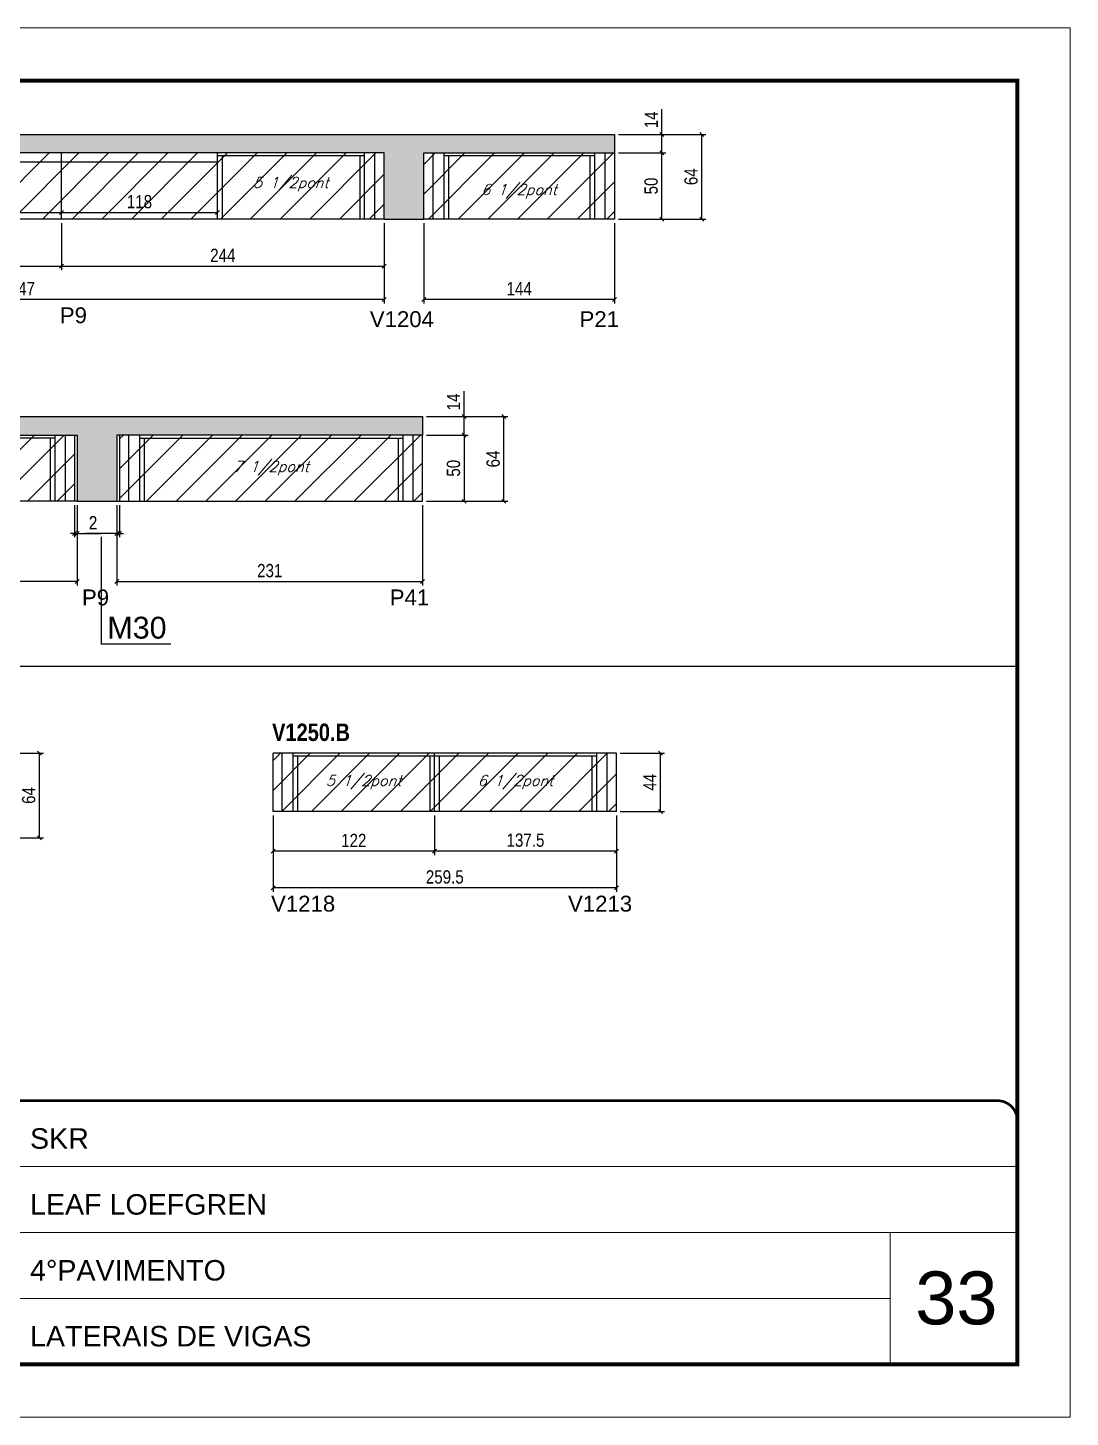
# Model space of a CAD drawing. Extents: x 3309 to 9563, y -2522 to 14608.
# Drawn here: x 4006 to 4794, y 4369 to 5419 of the extents above; entities that cross this region are included whole.
import ezdxf

# ---------------------------------------------------------------- set-up
doc = ezdxf.new("R2010")
doc.units = 0
doc.linetypes.add('CONTINUO', pattern=[0])
doc.linetypes.add('DASHED', pattern=[0.75, 0.5, -0.25])
for name, color, linetype in [('5', 5, 'Continuous'), ('COTA', 241, 'Continuous'), ('NOMENCLATURA', 7, 'Continuous'), ('Painéis', 200, 'Continuous'), ('SARR_2.2x7', 40, 'Continuous'), ('SARR_3.5x7', 81, 'Continuous'), ('texto', 7, 'Continuous')]:
    doc.layers.add(name, color=color, linetype=linetype)
for name, color, linetype, lineweight in [('CARIMBO', 255, 'Continuous', 9), ('Folhas', 255, 'Continuous', 9), ('Hachura', 251, 'Continuous', 9), ('SARRAFO DE PRESSAO', 251, 'DASHED', 9)]:
    doc.layers.add(name, color=color, linetype=linetype, lineweight=lineweight)
doc.styles.add('ARIAL', font='arial.ttf')
doc.styles.add('COTA TECNICA', font='techl___.ttf', dxfattribs={"height": 10})
doc.styles.add('Romans', font='romans.shx')
doc.styles.get("Standard").update_dxf_attribs({"font": 'arial.ttf'})
doc.styles.add('TECNICA', font='techb___.ttf', dxfattribs={"height": 10})
doc.dimstyles.new('PAINEL', dxfattribs={"dimtxt": 10, "dimasz": 3, "dimexe": 3, "dimexo": 3, "dimgap": 3, "dimtad": 1, "dimdec": 1, "dimzin": 12, "dimdsep": 46, "dimtxsty": 'COTA TECNICA', "dimblk1": 'OBLIQUE', "dimblk2": 'OBLIQUE', "dimsah": 1, "dimcen": 0.9, "dimclrd": 4, "dimclre": 4, "dimclrt": 240, "dimadec": 1, "dimazin": 3, "dimtfac": 1, "dimtdec": 1, "dimtmove": 0, "dimatfit": 3, "dimfxl": 1, "dimtolj": 1, "dimtzin": 12, "dimarcsym": 0})

# ---------------------------------------------------------------- blocks, each defined once
blk = doc.blocks.new('9999999999')
at = {"color": 30, "linetype": 'CONTINUO'}
for p, q in [((98564.6, 34379.6), (99584, 34379.6)), ((98564.6, 34329.8), (99488, 34329.8)), ((99584, 34329.8), (99488, 34329.8)), ((99488, 34329.8), (99488, 34230.2)), ((98564.6, 34280), (99488, 34280))]:
    blk.add_line(p, q, dxfattribs=at)
at = {"color": 30, "linetype": 'CONTINUO', "const_width": 2}
blk.add_lwpolyline([(99584, 34230.2), (99584, 34414.4, 0.414214), (99569, 34429.4), (98229, 34429.4, 0.414214), (98214, 34414.4), (98214, 34245.2, 0.414214), (98229, 34230.2), (99584, 34230.2)], format="xyb", dxfattribs=at)
at = {"layer": 'Folhas'}
blk.add_lwpolyline([(98139, 34190.2), (99624, 34190.2), (99624, 35240.2), (98139, 35240.2)], close=True, dxfattribs=at)
at = {"layer": 'Folhas', "color": 30, "const_width": 3}
blk.add_lwpolyline([(98214, 34230.2), (99584, 34230.2), (99584, 35200.2), (98214, 35200.2)], close=True, dxfattribs=at)
at = {"color": 7, "linetype": 'Continuous', "ltscale": 5, "style": 'ARIAL'}
for s, height, p in [('SKR', 15.48, (98837.7, 34393.1)), ('LEAF LOEFGREN', 15.483, (98837.7, 34343.3)), ('4°PAVIMENTO', 15.483, (98837.7, 34293.5)), ('LATERAIS DE VIGAS', 15.483, (98837.7, 34243.7))]:
    blk.add_text(s, height=height, dxfattribs=at).set_placement(p)
blk = doc.blocks.new('_Oblique')
at = {"color": 0, "linetype": 'ByBlock', "lineweight": -2}
blk.add_line((-0.5, -0.5), (0.5, 0.5), dxfattribs=at)
blk = doc.blocks.new('*D1122')
at = {"layer": 'COTA', "color": 4, "linetype": 'ByBlock', "lineweight": -2, "transparency": 16777216}
for p, q in [((3728.8, 5271.7), (3728.8, 5211)), ((4275.8, 5271.7), (4275.8, 5211)), ((4275.8, 5214), (3728.8, 5214))]:
    blk.add_line(p, q, dxfattribs=at)
at = {"layer": 'Defpoints', "color": 0, "linetype": 'ByBlock', "transparency": 16777216}
for p in [(3728.8, 5274.7), (4275.8, 5274.7), (3728.8, 5214)]:
    blk.add_point(p, dxfattribs=at)
at = {"layer": 'COTA', "color": 4, "linetype": 'ByBlock', "lineweight": -2, "transparency": 16777216, "xscale": 3, "yscale": 3, "zscale": 3, "rotation": 180}
blk.add_blockref('_Oblique', (3728.8, 5214), dxfattribs=at)
at = {"layer": 'COTA', "color": 4, "linetype": 'ByBlock', "lineweight": -2, "transparency": 16777216, "xscale": 3, "yscale": 3, "zscale": 3}
blk.add_blockref('_Oblique', (4275.8, 5214), dxfattribs=at)
at = {"layer": 'COTA', "color": 240, "linetype": 'ByBlock', "transparency": 16777216, "insert": (4002.3, 5222.1), "char_height": 10, "attachment_point": 5, "style": 'COTA TECNICA'}
blk.add_mtext('\\A1;547', dxfattribs=at)
blk = doc.blocks.new('*D1121')
at = {"layer": 'COTA', "color": 4, "lineweight": -2, "transparency": 16777216}
for p, q in [((3787.8, 5271.7), (3787.8, 5236.2)), ((4031.8, 5271.7), (4031.8, 5236.2)), ((3787.8, 5239.2), (4031.8, 5239.2))]:
    blk.add_line(p, q, dxfattribs=at)
at = {"layer": 'Defpoints', "color": 0, "transparency": 16777216}
for p in [(3787.8, 5274.7, 0), (4031.8, 5274.7, 0), (4031.8, 5239.2)]:
    blk.add_point(p, dxfattribs=at)
at = {"layer": 'COTA', "color": 4, "lineweight": -2, "transparency": 16777216, "xscale": 3, "yscale": 3, "zscale": 3, "rotation": 180}
blk.add_blockref('_Oblique', (3787.8, 5239.2), dxfattribs=at)
at = {"layer": 'COTA', "color": 4, "lineweight": -2, "transparency": 16777216, "xscale": 3, "yscale": 3, "zscale": 3}
blk.add_blockref('_Oblique', (4031.8, 5239.2), dxfattribs=at)
at = {"layer": 'COTA', "color": 240, "transparency": 16777216, "insert": (3909.8, 5247.3), "char_height": 10, "attachment_point": 5, "style": 'COTA TECNICA'}
blk.add_mtext('\\A1;244', dxfattribs=at)
blk = doc.blocks.new('*D1123')
at = {"layer": 'COTA', "color": 4, "lineweight": -2, "transparency": 16777216}
for p, q in [((4031.8, 5271.7), (4031.8, 5236.2)), ((4275.8, 5271.7), (4275.8, 5236.2)), ((4031.8, 5239.2), (4275.8, 5239.2))]:
    blk.add_line(p, q, dxfattribs=at)
at = {"layer": 'Defpoints', "color": 0, "transparency": 16777216}
for p in [(4031.8, 5274.7, 0), (4275.8, 5274.7, 0), (4275.8, 5239.2)]:
    blk.add_point(p, dxfattribs=at)
at = {"layer": 'COTA', "color": 4, "lineweight": -2, "transparency": 16777216, "xscale": 3, "yscale": 3, "zscale": 3, "rotation": 180}
blk.add_blockref('_Oblique', (4031.8, 5239.2), dxfattribs=at)
at = {"layer": 'COTA', "color": 4, "lineweight": -2, "transparency": 16777216, "xscale": 3, "yscale": 3, "zscale": 3}
blk.add_blockref('_Oblique', (4275.8, 5239.2), dxfattribs=at)
at = {"layer": 'COTA', "color": 240, "transparency": 16777216, "insert": (4153.8, 5247.3), "char_height": 10, "attachment_point": 5, "style": 'COTA TECNICA'}
blk.add_mtext('\\A1;244', dxfattribs=at)
blk = doc.blocks.new('*D1127')
at = {"layer": 'COTA', "color": 4, "lineweight": -2, "transparency": 16777216}
for p, q in [((4305.8, 5271.7), (4305.8, 5211)), ((4449.8, 5271.7), (4449.8, 5211)), ((4449.8, 5214), (4305.8, 5214))]:
    blk.add_line(p, q, dxfattribs=at)
at = {"layer": 'Defpoints', "color": 0, "transparency": 16777216}
for p in [(4305.8, 5274.7), (4449.8, 5274.7), (4305.8, 5214)]:
    blk.add_point(p, dxfattribs=at)
at = {"layer": 'COTA', "color": 4, "lineweight": -2, "transparency": 16777216, "xscale": 3, "yscale": 3, "zscale": 3, "rotation": 180}
blk.add_blockref('_Oblique', (4305.8, 5214), dxfattribs=at)
at = {"layer": 'COTA', "color": 4, "lineweight": -2, "transparency": 16777216, "xscale": 3, "yscale": 3, "zscale": 3}
blk.add_blockref('_Oblique', (4449.8, 5214), dxfattribs=at)
at = {"layer": 'COTA', "color": 240, "transparency": 16777216, "insert": (4377.8, 5222.1), "char_height": 10, "attachment_point": 5, "style": 'COTA TECNICA'}
blk.add_mtext('\\A1;144', dxfattribs=at)
blk = doc.blocks.new('*D1128')
at = {"layer": 'COTA', "color": 4, "lineweight": -2, "transparency": 16777216}
for p, q in [((4452.8, 5324.7), (4488.7, 5324.7)), ((4485.7, 5274.7), (4485.7, 5324.7)), ((4452.8, 5274.7), (4488.7, 5274.7))]:
    blk.add_line(p, q, dxfattribs=at)
at = {"layer": 'Defpoints', "color": 0, "transparency": 16777216}
for p in [(4449.8, 5324.7), (4485.7, 5324.7), (4449.8, 5274.7)]:
    blk.add_point(p, dxfattribs=at)
at = {"layer": 'COTA', "color": 4, "lineweight": -2, "transparency": 16777216, "xscale": 3, "yscale": 3, "zscale": 3}
for p, rotation in [((4485.7, 5324.7), 90), ((4485.7, 5274.7), 270)]:
    blk.add_blockref('_Oblique', p, dxfattribs=dict(at, rotation=rotation))
at = {"layer": 'COTA', "color": 240, "transparency": 16777216, "insert": (4477.6, 5299.7), "char_height": 10, "attachment_point": 5, "rotation": 90, "style": 'COTA TECNICA'}
blk.add_mtext('\\A1;50', dxfattribs=at)
blk = doc.blocks.new('*D1129')
at = {"layer": 'COTA', "color": 4, "lineweight": -2, "transparency": 16777216}
for p, q in [((4485.7, 5338.7), (4485.7, 5357.8)), ((4452.8, 5338.7), (4488.7, 5338.7)), ((4485.7, 5324.7), (4485.7, 5338.7)), ((4452.8, 5324.7), (4488.7, 5324.7))]:
    blk.add_line(p, q, dxfattribs=at)
at = {"layer": 'Defpoints', "color": 0, "transparency": 16777216}
for p in [(4449.8, 5338.7), (4485.7, 5338.7), (4449.8, 5324.7)]:
    blk.add_point(p, dxfattribs=at)
at = {"layer": 'COTA', "color": 4, "lineweight": -2, "transparency": 16777216, "xscale": 3, "yscale": 3, "zscale": 3}
for p, rotation in [((4485.7, 5338.7), 90), ((4485.7, 5324.7), 270)]:
    blk.add_blockref('_Oblique', p, dxfattribs=dict(at, rotation=rotation))
at = {"layer": 'COTA', "color": 240, "transparency": 16777216, "insert": (4477.7, 5349.7), "char_height": 10, "attachment_point": 5, "rotation": 90, "style": 'COTA TECNICA'}
blk.add_mtext('\\A1;14', dxfattribs=at)
blk = doc.blocks.new('*D1130')
at = {"layer": 'COTA', "color": 4, "lineweight": -2, "transparency": 16777216}
for p, q in [((4452.8, 5338.7), (4518.9, 5338.7)), ((4515.9, 5274.7), (4515.9, 5338.7)), ((4452.8, 5274.7), (4518.9, 5274.7))]:
    blk.add_line(p, q, dxfattribs=at)
at = {"layer": 'Defpoints', "color": 0, "transparency": 16777216}
for p in [(4449.8, 5338.7), (4515.9, 5338.7), (4449.8, 5274.7)]:
    blk.add_point(p, dxfattribs=at)
at = {"layer": 'COTA', "color": 4, "lineweight": -2, "transparency": 16777216, "xscale": 3, "yscale": 3, "zscale": 3}
for p, rotation in [((4515.9, 5338.7), 90), ((4515.9, 5274.7), 270)]:
    blk.add_blockref('_Oblique', p, dxfattribs=dict(at, rotation=rotation))
at = {"layer": 'COTA', "color": 240, "transparency": 16777216, "insert": (4507.8, 5306.7), "char_height": 10, "attachment_point": 5, "rotation": 90, "style": 'COTA TECNICA'}
blk.add_mtext('\\A1;64', dxfattribs=at)
blk = doc.blocks.new('*D1133')
at = {"layer": 'COTA', "color": 4, "lineweight": -2, "transparency": 16777216}
for p, q in [((3944.8, 5277.7), (3944.8, 5282.7)), ((4031.8, 5277.7), (4031.8, 5282.7)), ((3944.8, 5279.7), (4031.8, 5279.7))]:
    blk.add_line(p, q, dxfattribs=at)
at = {"layer": 'Defpoints', "color": 0, "transparency": 16777216}
for p in [(3944.8, 5274.7), (4031.8, 5279.7), (4031.8, 5274.7)]:
    blk.add_point(p, dxfattribs=at)
at = {"layer": 'COTA', "color": 4, "lineweight": -2, "transparency": 16777216, "xscale": 3, "yscale": 3, "zscale": 3, "rotation": 180}
blk.add_blockref('_Oblique', (3944.8, 5279.7), dxfattribs=at)
at = {"layer": 'COTA', "color": 4, "lineweight": -2, "transparency": 16777216, "xscale": 3, "yscale": 3, "zscale": 3}
blk.add_blockref('_Oblique', (4031.8, 5279.7), dxfattribs=at)
at = {"layer": 'COTA', "color": 240, "transparency": 16777216, "insert": (3988.3, 5287.8), "char_height": 10, "attachment_point": 5, "style": 'COTA TECNICA'}
blk.add_mtext('\\A1;87', dxfattribs=at)
blk = doc.blocks.new('*D1134')
at = {"layer": 'COTA', "color": 4, "lineweight": -2, "transparency": 16777216}
for p, q in [((4031.8, 5277.7), (4031.8, 5282.7)), ((4149.8, 5277.7), (4149.8, 5282.7)), ((4031.8, 5279.7), (4149.8, 5279.7))]:
    blk.add_line(p, q, dxfattribs=at)
at = {"layer": 'Defpoints', "color": 0, "transparency": 16777216}
for p in [(4031.8, 5274.7), (4149.8, 5279.7), (4149.8, 5274.7)]:
    blk.add_point(p, dxfattribs=at)
at = {"layer": 'COTA', "color": 4, "lineweight": -2, "transparency": 16777216, "xscale": 3, "yscale": 3, "zscale": 3, "rotation": 180}
blk.add_blockref('_Oblique', (4031.8, 5279.7), dxfattribs=at)
at = {"layer": 'COTA', "color": 4, "lineweight": -2, "transparency": 16777216, "xscale": 3, "yscale": 3, "zscale": 3}
blk.add_blockref('_Oblique', (4149.8, 5279.7), dxfattribs=at)
at = {"layer": 'COTA', "color": 240, "transparency": 16777216, "insert": (4090.8, 5287.8), "char_height": 10, "attachment_point": 5, "style": 'COTA TECNICA'}
blk.add_mtext('\\A1;118', dxfattribs=at)
blk = doc.blocks.new('*D1136')
at = {"layer": 'COTA', "color": 4, "lineweight": -2, "transparency": 16777216}
for p, q in [((3902.8, 5058.4), (3902.8, 4997.8)), ((4043.8, 5058.4), (4043.8, 4997.8)), ((4043.8, 5000.8), (3902.8, 5000.8))]:
    blk.add_line(p, q, dxfattribs=at)
at = {"layer": 'Defpoints', "color": 0, "transparency": 16777216}
for p in [(3902.8, 5061.4), (4043.8, 5061.4), (3902.8, 5000.8)]:
    blk.add_point(p, dxfattribs=at)
at = {"layer": 'COTA', "color": 4, "lineweight": -2, "transparency": 16777216, "xscale": 3, "yscale": 3, "zscale": 3, "rotation": 180}
blk.add_blockref('_Oblique', (3902.8, 5000.8), dxfattribs=at)
at = {"layer": 'COTA', "color": 4, "lineweight": -2, "transparency": 16777216, "xscale": 3, "yscale": 3, "zscale": 3}
blk.add_blockref('_Oblique', (4043.8, 5000.8), dxfattribs=at)
at = {"layer": 'COTA', "color": 240, "transparency": 16777216, "insert": (3973.3, 5008.9), "char_height": 10, "attachment_point": 5, "style": 'COTA TECNICA'}
blk.add_mtext('\\A1;141', dxfattribs=at)
blk = doc.blocks.new('*D1137')
at = {"layer": 'COTA', "color": 4, "lineweight": -2, "transparency": 16777216}
for p, q in [((4073.8, 5058.4), (4073.8, 4997.8)), ((4304.8, 5058.4), (4304.8, 4997.8)), ((4073.8, 5000.8), (4304.8, 5000.8))]:
    blk.add_line(p, q, dxfattribs=at)
at = {"layer": 'Defpoints', "color": 0, "transparency": 16777216}
for p in [(4073.8, 5061.4), (4304.8, 5061.4), (4304.8, 5000.8)]:
    blk.add_point(p, dxfattribs=at)
at = {"layer": 'COTA', "color": 4, "lineweight": -2, "transparency": 16777216, "xscale": 3, "yscale": 3, "zscale": 3, "rotation": 180}
blk.add_blockref('_Oblique', (4073.8, 5000.8), dxfattribs=at)
at = {"layer": 'COTA', "color": 4, "lineweight": -2, "transparency": 16777216, "xscale": 3, "yscale": 3, "zscale": 3}
blk.add_blockref('_Oblique', (4304.8, 5000.8), dxfattribs=at)
at = {"layer": 'COTA', "color": 240, "transparency": 16777216, "insert": (4189.3, 5009), "char_height": 10, "attachment_point": 5, "style": 'COTA TECNICA'}
blk.add_mtext('\\A1;231', dxfattribs=at)
blk = doc.blocks.new('*D1139')
at = {"layer": 'COTA', "color": 4, "lineweight": -2, "transparency": 16777216}
for p, q in [((4307.8, 5111.4), (4339.3, 5111.4)), ((4336.3, 5111.4), (4336.3, 5061.4)), ((4307.8, 5061.4), (4339.3, 5061.4))]:
    blk.add_line(p, q, dxfattribs=at)
at = {"layer": 'Defpoints', "color": 0, "transparency": 16777216}
for p in [(4304.8, 5111.4, 0), (4304.8, 5061.4, 0), (4336.3, 5061.4)]:
    blk.add_point(p, dxfattribs=at)
at = {"layer": 'COTA', "color": 4, "lineweight": -2, "transparency": 16777216, "xscale": 3, "yscale": 3, "zscale": 3}
for p, rotation in [((4336.3, 5111.4), 90), ((4336.3, 5061.4), 270)]:
    blk.add_blockref('_Oblique', p, dxfattribs=dict(at, rotation=rotation))
at = {"layer": 'COTA', "color": 240, "transparency": 16777216, "insert": (4328.2, 5086.4), "char_height": 10, "attachment_point": 5, "rotation": 90, "style": 'COTA TECNICA'}
blk.add_mtext('\\A1;50', dxfattribs=at)
blk = doc.blocks.new('*D1140')
at = {"layer": 'COTA', "color": 4, "lineweight": -2, "transparency": 16777216}
for p, q in [((4336.3, 5125.4), (4336.3, 5144.6)), ((4307.8, 5125.4), (4339.3, 5125.4)), ((4336.3, 5111.4), (4336.3, 5125.4)), ((4307.8, 5111.4), (4339.3, 5111.4))]:
    blk.add_line(p, q, dxfattribs=at)
at = {"layer": 'Defpoints', "color": 0, "transparency": 16777216}
for p in [(4304.8, 5125.4, 0), (4336.3, 5125.4), (4304.8, 5111.4, 0)]:
    blk.add_point(p, dxfattribs=at)
at = {"layer": 'COTA', "color": 4, "lineweight": -2, "transparency": 16777216, "xscale": 3, "yscale": 3, "zscale": 3}
for p, rotation in [((4336.3, 5125.4), 90), ((4336.3, 5111.4), 270)]:
    blk.add_blockref('_Oblique', p, dxfattribs=dict(at, rotation=rotation))
at = {"layer": 'COTA', "color": 240, "transparency": 16777216, "insert": (4328.2, 5136.5), "char_height": 10, "attachment_point": 5, "rotation": 90, "style": 'COTA TECNICA'}
blk.add_mtext('\\A1;14', dxfattribs=at)
blk = doc.blocks.new('*D1141')
at = {"layer": 'COTA', "color": 4, "lineweight": -2, "transparency": 16777216}
for p, q in [((4307.8, 5125.4), (4369.3, 5125.4)), ((4366.3, 5061.4), (4366.3, 5125.4)), ((4307.8, 5061.4), (4369.3, 5061.4))]:
    blk.add_line(p, q, dxfattribs=at)
at = {"layer": 'Defpoints', "color": 0, "transparency": 16777216}
for p in [(4304.8, 5125.4, 0), (4366.3, 5125.4), (4304.8, 5061.4, 0)]:
    blk.add_point(p, dxfattribs=at)
at = {"layer": 'COTA', "color": 4, "lineweight": -2, "transparency": 16777216, "xscale": 3, "yscale": 3, "zscale": 3}
for p, rotation in [((4366.3, 5125.4), 90), ((4366.3, 5061.4), 270)]:
    blk.add_blockref('_Oblique', p, dxfattribs=dict(at, rotation=rotation))
at = {"layer": 'COTA', "color": 240, "transparency": 16777216, "insert": (4358.2, 5093.4), "char_height": 10, "attachment_point": 5, "rotation": 90, "style": 'COTA TECNICA'}
blk.add_mtext('\\A1;64', dxfattribs=at)
blk = doc.blocks.new('*D1142')
at = {"layer": 'COTA', "color": 4, "lineweight": -2, "transparency": 16777216}
for p, q in [((4041.8, 5058.4), (4041.8, 5034.2)), ((4043.8, 5058.4), (4043.8, 5034.2)), ((4041.8, 5037.2), (4038.8, 5037.2)), ((4041.8, 5037.2), (4043.8, 5037.2)), ((4043.8, 5037.2), (4061.9, 5037.2))]:
    blk.add_line(p, q, dxfattribs=at)
at = {"layer": 'Defpoints', "color": 0, "transparency": 16777216}
for p in [(4041.8, 5061.4), (4043.8, 5061.4), (4043.8, 5037.2)]:
    blk.add_point(p, dxfattribs=at)
at = {"layer": 'COTA', "color": 4, "lineweight": -2, "transparency": 16777216, "xscale": 3, "yscale": 3, "zscale": 3}
blk.add_blockref('_Oblique', (4041.8, 5037.2), dxfattribs=at)
at = {"layer": 'COTA', "color": 4, "lineweight": -2, "transparency": 16777216, "xscale": 3, "yscale": 3, "zscale": 3, "rotation": 180}
blk.add_blockref('_Oblique', (4043.8, 5037.2), dxfattribs=at)
at = {"layer": 'COTA', "color": 240, "transparency": 16777216, "insert": (4055.8, 5045.2), "char_height": 10, "attachment_point": 5, "style": 'COTA TECNICA'}
blk.add_mtext('\\A1;2', dxfattribs=at)
blk = doc.blocks.new('*D1143')
at = {"layer": 'COTA', "color": 4, "lineweight": -2, "transparency": 16777216}
for p, q in [((4073.8, 5058.4), (4073.8, 5034.2)), ((4075.8, 5058.4), (4075.8, 5034.2)), ((4073.8, 5037.2), (4049.6, 5037.2)), ((4075.8, 5037.2), (4073.8, 5037.2)), ((4075.8, 5037.2), (4078.8, 5037.2))]:
    blk.add_line(p, q, dxfattribs=at)
at = {"layer": 'Defpoints', "color": 0, "transparency": 16777216}
for p in [(4073.8, 5061.4), (4075.8, 5061.4), (4073.8, 5037.2)]:
    blk.add_point(p, dxfattribs=at)
at = {"layer": 'COTA', "color": 4, "lineweight": -2, "transparency": 16777216, "xscale": 3, "yscale": 3, "zscale": 3}
blk.add_blockref('_Oblique', (4073.8, 5037.2), dxfattribs=at)
at = {"layer": 'COTA', "color": 4, "lineweight": -2, "transparency": 16777216, "xscale": 3, "yscale": 3, "zscale": 3, "rotation": 180}
blk.add_blockref('_Oblique', (4075.8, 5037.2), dxfattribs=at)
at = {"layer": 'COTA', "color": 240, "transparency": 16777216, "insert": (4055.7, 5045.2), "char_height": 10, "attachment_point": 5, "style": 'COTA TECNICA'}
blk.add_mtext('\\A1;2', dxfattribs=at)
blk = doc.blocks.new('*D1188')
at = {"layer": 'COTA', "color": 4, "lineweight": -2, "transparency": 16777216}
for p, q in [((3984.8, 4871.1), (4018.2, 4871.1)), ((4015.2, 4807.1), (4015.2, 4871.1)), ((3984.8, 4807.1), (4018.2, 4807.1))]:
    blk.add_line(p, q, dxfattribs=at)
at = {"layer": 'Defpoints', "color": 0, "transparency": 16777216}
for p in [(3981.8, 4871.1), (4015.2, 4871.1), (3981.8, 4807.1)]:
    blk.add_point(p, dxfattribs=at)
at = {"layer": 'COTA', "color": 4, "lineweight": -2, "transparency": 16777216, "xscale": 3, "yscale": 3, "zscale": 3}
for p, rotation in [((4015.2, 4871.1), 90), ((4015.2, 4807.1), 270)]:
    blk.add_blockref('_Oblique', p, dxfattribs=dict(at, rotation=rotation))
at = {"layer": 'COTA', "color": 240, "transparency": 16777216, "insert": (4007.1, 4839.1), "char_height": 10, "attachment_point": 5, "rotation": 90, "style": 'COTA TECNICA'}
blk.add_mtext('\\A1;64', dxfattribs=at)
blk = doc.blocks.new('*D1182')
at = {"layer": 'COTA', "color": 4, "linetype": 'ByBlock', "lineweight": -2, "transparency": 16777216}
for p, q in [((4313.8, 4824.1), (4313.8, 4794.1)), ((4451.3, 4824.1), (4451.3, 4794.1)), ((4451.3, 4797.1), (4313.8, 4797.1))]:
    blk.add_line(p, q, dxfattribs=at)
at = {"layer": 'Defpoints', "color": 0, "linetype": 'ByBlock', "transparency": 16777216}
for p in [(4313.8, 4827.1), (4451.3, 4827.1), (4313.8, 4797.1)]:
    blk.add_point(p, dxfattribs=at)
at = {"layer": 'COTA', "color": 4, "linetype": 'ByBlock', "lineweight": -2, "transparency": 16777216, "xscale": 3, "yscale": 3, "zscale": 3, "rotation": 180}
blk.add_blockref('_Oblique', (4313.8, 4797.1), dxfattribs=at)
at = {"layer": 'COTA', "color": 4, "linetype": 'ByBlock', "lineweight": -2, "transparency": 16777216, "xscale": 3, "yscale": 3, "zscale": 3}
blk.add_blockref('_Oblique', (4451.3, 4797.1), dxfattribs=at)
at = {"layer": 'COTA', "color": 240, "linetype": 'ByBlock', "transparency": 16777216, "insert": (4382.6, 4805.3), "char_height": 10, "attachment_point": 5, "style": 'COTA TECNICA'}
blk.add_mtext('\\A1;137.5', dxfattribs=at)
blk = doc.blocks.new('*D1183')
at = {"layer": 'COTA', "color": 4, "linetype": 'ByBlock', "lineweight": -2, "transparency": 16777216}
for p, q in [((4191.8, 4824.1), (4191.8, 4794.1)), ((4313.8, 4824.1), (4313.8, 4794.1)), ((4313.8, 4797.1), (4191.8, 4797.1))]:
    blk.add_line(p, q, dxfattribs=at)
at = {"layer": 'Defpoints', "color": 0, "linetype": 'ByBlock', "transparency": 16777216}
for p in [(4191.8, 4827.1), (4313.8, 4827.1), (4191.8, 4797.1)]:
    blk.add_point(p, dxfattribs=at)
at = {"layer": 'COTA', "color": 4, "linetype": 'ByBlock', "lineweight": -2, "transparency": 16777216, "xscale": 3, "yscale": 3, "zscale": 3, "rotation": 180}
blk.add_blockref('_Oblique', (4191.8, 4797.1), dxfattribs=at)
at = {"layer": 'COTA', "color": 4, "linetype": 'ByBlock', "lineweight": -2, "transparency": 16777216, "xscale": 3, "yscale": 3, "zscale": 3}
blk.add_blockref('_Oblique', (4313.8, 4797.1), dxfattribs=at)
at = {"layer": 'COTA', "color": 240, "linetype": 'ByBlock', "transparency": 16777216, "insert": (4252.8, 4805.1), "char_height": 10, "attachment_point": 5, "style": 'COTA TECNICA'}
blk.add_mtext('\\A1;122', dxfattribs=at)
blk = doc.blocks.new('*D1189')
at = {"layer": 'COTA', "color": 4, "linetype": 'ByBlock', "lineweight": -2, "transparency": 16777216}
for p, q in [((4191.8, 4824.1), (4191.8, 4766.4)), ((4451.3, 4824.1), (4451.3, 4766.4)), ((4451.3, 4769.4), (4191.8, 4769.4))]:
    blk.add_line(p, q, dxfattribs=at)
at = {"layer": 'Defpoints', "color": 0, "linetype": 'ByBlock', "transparency": 16777216}
for p in [(4191.8, 4827.1), (4451.3, 4827.1), (4191.8, 4769.4)]:
    blk.add_point(p, dxfattribs=at)
at = {"layer": 'COTA', "color": 4, "linetype": 'ByBlock', "lineweight": -2, "transparency": 16777216, "xscale": 3, "yscale": 3, "zscale": 3, "rotation": 180}
blk.add_blockref('_Oblique', (4191.8, 4769.4), dxfattribs=at)
at = {"layer": 'COTA', "color": 4, "linetype": 'ByBlock', "lineweight": -2, "transparency": 16777216, "xscale": 3, "yscale": 3, "zscale": 3}
blk.add_blockref('_Oblique', (4451.3, 4769.4), dxfattribs=at)
at = {"layer": 'COTA', "color": 240, "linetype": 'ByBlock', "transparency": 16777216, "insert": (4321.6, 4777.5), "char_height": 10, "attachment_point": 5, "style": 'COTA TECNICA'}
blk.add_mtext('\\A1;259.5', dxfattribs=at)
blk = doc.blocks.new('*D1190')
at = {"layer": 'COTA', "color": 4, "lineweight": -2, "transparency": 16777216}
for p, q in [((4454.3, 4871.1), (4487.7, 4871.1)), ((4484.7, 4827.1), (4484.7, 4871.1)), ((4454.3, 4827.1), (4487.7, 4827.1))]:
    blk.add_line(p, q, dxfattribs=at)
at = {"layer": 'Defpoints', "color": 0, "transparency": 16777216}
for p in [(4451.3, 4871.1), (4484.7, 4871.1), (4451.3, 4827.1)]:
    blk.add_point(p, dxfattribs=at)
at = {"layer": 'COTA', "color": 4, "lineweight": -2, "transparency": 16777216, "xscale": 3, "yscale": 3, "zscale": 3}
for p, rotation in [((4484.7, 4871.1), 90), ((4484.7, 4827.1), 270)]:
    blk.add_blockref('_Oblique', p, dxfattribs=dict(at, rotation=rotation))
at = {"layer": 'COTA', "color": 240, "transparency": 16777216, "insert": (4476.6, 4849.1), "char_height": 10, "attachment_point": 5, "rotation": 90, "style": 'COTA TECNICA'}
blk.add_mtext('\\A1;44', dxfattribs=at)

msp = doc.modelspace()

# ---------------------------------------------------------------- hatches: boundary and pattern name
at = {"layer": 'COTA'}
h = msp.add_hatch(dxfattribs=at)
h.set_pattern_fill('AR-CONC', color=256, scale=0.03)
h.set_pattern_definition([(50, (-4975.5, -1148.575), (5.46554, -0.4781726), [0.5715, -6.2865]), (355, (-4975.5, -1148.575), (-1.0573026, 5.7317054), [0.4572, -5.0292175]), (100.451445, (-4975.0445, -1148.615), (4.4082374, 5.2535326), [0.4857003, -5.3427073]), (46.1842, (-4975.5, -1147.051), (8.1323712, -1.26127), [0.85725, -9.42975]), (96.63556, (-4974.822, -1147.156), (7.122124, 7.422784), [0.7285507, -8.014068]), (351.18415, (-4975.5, -1147.051), (7.122124, 7.422784), [0.685799, -7.543792]), (21, (-4974.738, -1147.432), (4.5484317, -3.067956), [0.5715, -6.2865]), (326, (-4974.738, -1147.432), (1.8540609, 5.525639), [0.4572, -5.0292]), (71.451445, (-4974.359, -1147.688), (6.4024926, 2.457683), [0.4857003, -5.342698]), (37.5, (-4975.5, -1148.5751), (0.0926581, 2.53665117), [0, -4.96824, 0, -5.1054, 0, -5.04825]), (7.5, (-4975.5, -1148.575), (2.0045899, 3.00541724), [0, -2.91084, 0, -4.85394, 0, -1.92405]), (327.5, (-4977.1993, -1148.5751), (4.06771786, -0.17186232), [0, -1.905, 0, -5.9436, 0, -7.8867]), (317.5, (-4977.9613, -1148.575), (4.4438754, 0.7627947), [0, -2.4765, 0, -3.94716, 0, -5.6007])])
h.paths.add_polyline_path([(4305.79, 5324.69), (4449.79, 5324.69), (4449.79, 5338.69), (3728.79, 5338.69), (3728.79, 5324.69), (4275.79, 5324.69), (4275.79, 5274.69), (4305.79, 5274.69)])
h = msp.add_hatch(dxfattribs=at)
h.set_pattern_fill('AR-CONC', color=256, scale=0.03)
h.set_pattern_definition([(50, (-4795.5, -1148.575), (5.46554, -0.4781726), [0.5715, -6.2865]), (355, (-4795.5, -1148.575), (-1.0573026, 5.7317054), [0.4572, -5.0292175]), (100.451445, (-4795.0445, -1148.615), (4.4082374, 5.2535326), [0.4857003, -5.3427073]), (46.1842, (-4795.5, -1147.051), (8.1323712, -1.26127), [0.85725, -9.42975]), (96.63556, (-4794.822, -1147.156), (7.122124, 7.422784), [0.728551, -8.014068]), (351.18415, (-4795.5, -1147.051), (7.122124, 7.422784), [0.685799, -7.543792]), (21, (-4794.738, -1147.432), (4.5484317, -3.067956), [0.5715, -6.2865]), (326, (-4794.738, -1147.432), (1.8540609, 5.525639), [0.4572, -5.0292]), (71.451445, (-4794.359, -1147.688), (6.4024926, 2.457683), [0.4857003, -5.342698]), (37.5, (-4795.5, -1148.5751), (0.0926581, 2.53665117), [0, -4.96824, 0, -5.1054, 0, -5.04825]), (7.5, (-4795.5, -1148.575), (2.0045899, 3.00541724), [0, -2.91084, 0, -4.85394, 0, -1.92405]), (327.5, (-4797.1993, -1148.5751), (4.06771786, -0.17186232), [0, -1.905, 0, -5.9436, 0, -7.8867]), (317.5, (-4797.9613, -1148.575), (4.4438754, 0.7627947), [0, -2.4765, 0, -3.94716, 0, -5.6007])])
h.paths.add_polyline_path([(4073.79, 5111.44), (4304.79, 5111.44), (4304.79, 5125.44), (3728.79, 5125.44), (3728.79, 5111.44), (3872.79, 5111.44), (3872.79, 5061.44), (3902.79, 5061.44), (3902.79, 5111.44), (4043.79, 5111.44), (4043.79, 5061.44), (4073.79, 5061.44)])
at = {"layer": 'Hachura', "linetype": 'ByBlock'}
h = msp.add_hatch(dxfattribs=at)
h.set_pattern_fill('ANSI31', color=256, scale=5)
h.paths.add_polyline_path([(3787.79, 5324.69), (3728.79, 5324.69), (3728.79, 5274.69), (3787.79, 5274.69)])
h.paths.add_polyline_path([(4031.79, 5324.69), (3787.79, 5324.69), (3787.79, 5274.69), (4031.79, 5274.69)])
h.paths.add_polyline_path([(4275.79, 5324.69), (4031.79, 5324.69), (4031.79, 5274.69), (4275.79, 5274.69)])
h.paths.add_polyline_path([(4449.79, 5324.69), (4305.79, 5324.69), (4305.79, 5274.69), (4449.79, 5274.69)])
h = msp.add_hatch(dxfattribs=at)
h.set_pattern_fill('ANSI31', color=256, scale=5)
h.paths.add_polyline_path([(3872.79, 5061.44), (3872.79, 5111.44), (3728.79, 5111.44), (3728.79, 5061.44)])
h.paths.add_polyline_path([(3902.79, 5111.44), (3902.79, 5061.44), (4041.79, 5061.44), (4041.79, 5111.44)])
h.paths.add_polyline_path([(4075.79, 5111.44), (4075.79, 5061.44), (4304.79, 5061.44), (4304.79, 5111.44)])
h = msp.add_hatch(dxfattribs=at)
h.set_pattern_fill('ANSI31', color=256, scale=5)
h.set_pattern_definition([(45, (-1598.5, -1171.81), (-11.22532, 11.22532), [])])
h.paths.add_polyline_path([(4313.8, 4871.1), (4191.8, 4871.1), (4191.8, 4827.1), (4313.8, 4827.1)])
h.paths.add_polyline_path([(4451.3, 4871.1), (4313.8, 4871.1), (4313.8, 4827.1), (4451.3, 4827.1)])

# ---------------------------------------------------------------- linework, layer by layer
at = {"layer": 'COTA'}
for p, q in [((3728.79, 5338.69), (4449.79, 5338.69)), ((4449.79, 5338.69), (4449.79, 5324.69)), ((4275.79, 5274.69), (4305.79, 5274.69)), ((3728.79, 5125.44), (4304.79, 5125.44)), ((4304.79, 5125.44), (4304.79, 5111.44)), ((4043.79, 5061.44), (4073.79, 5061.44)), ((3384.37, 4936.75), (4754.37, 4936.75))]:
    msp.add_line(p, q, dxfattribs=at)
at = {"layer": 'NOMENCLATURA', "linetype": 'Continuous'}
for p, q in [((4062.04, 4953.46), (4062.04, 5034.64)), ((4114.55, 4953.46), (4062.04, 4953.46))]:
    msp.add_line(p, q, dxfattribs=at)
at = {"layer": 'Painéis', "linetype": 'ByBlock'}
for p, q in [((4275.79, 5324.69), (3728.79, 5324.69)), ((4031.79, 5274.69), (4031.79, 5324.69)), ((4275.79, 5274.69), (4275.79, 5324.69)), ((4305.79, 5274.69), (4305.79, 5324.69)), ((4305.79, 5324.69), (4449.79, 5324.69)), ((4449.79, 5324.69), (4449.79, 5274.69)), ((4275.79, 5274.69), (3728.79, 5274.69)), ((4449.79, 5274.69), (4305.79, 5274.69)), ((3902.79, 5111.44), (4043.79, 5111.44)), ((4041.79, 5111.44), (4041.79, 5061.44)), ((4043.79, 5111.44), (4043.79, 5061.44)), ((4304.79, 5111.44), (4073.79, 5111.44)), ((4073.79, 5111.44), (4073.79, 5061.44)), ((4075.79, 5111.44), (4075.79, 5061.44)), ((4304.79, 5061.44), (4304.79, 5111.44)), ((4043.79, 5061.44), (3902.79, 5061.44)), ((4073.79, 5061.44), (4304.79, 5061.44)), ((4451.3, 4871.1), (4191.8, 4871.1)), ((4191.8, 4827.1), (4191.8, 4871.1)), ((4313.8, 4827.1), (4313.8, 4871.1)), ((4451.3, 4827.1), (4451.3, 4871.1)), ((4451.3, 4827.1), (4191.8, 4827.1))]:
    msp.add_line(p, q, dxfattribs=at)
at = {"layer": 'SARR_2.2x7', "linetype": 'Continuous'}
for p, q in [((4268.79, 5274.69), (4268.79, 5324.69)), ((4312.79, 5274.69), (4312.79, 5324.69)), ((4442.79, 5274.69), (4442.79, 5324.69)), ((4031.79, 5317.69), (3944.79, 5317.69)), ((4149.79, 5317.69), (4031.79, 5317.69)), ((4260.79, 5322.49), (4149.79, 5322.49)), ((4434.79, 5322.49), (4320.79, 5322.49)), ((4026.79, 5109.24), (3917.79, 5109.24)), ((4034.79, 5061.44), (4034.79, 5111.44)), ((4082.79, 5061.44), (4082.79, 5111.44)), ((4090.79, 5109.24), (4289.79, 5109.24)), ((4297.79, 5061.44), (4297.79, 5111.44)), ((4198.8, 4827.1), (4198.8, 4871.1)), ((4313.8, 4868.9), (4206.8, 4868.9)), ((4436.3, 4868.9), (4313.8, 4868.9)), ((4444.3, 4827.1), (4444.3, 4871.1))]:
    msp.add_line(p, q, dxfattribs=at)
at = {"layer": 'SARR_3.5x7'}
for p, q in [((4149.79, 5274.69), (4149.79, 5324.69)), ((4260.79, 5324.69), (4260.79, 5274.69)), ((4320.79, 5324.69), (4320.79, 5274.69)), ((4434.79, 5324.69), (4434.79, 5274.69)), ((4153.29, 5322.49), (4153.29, 5274.69)), ((4257.29, 5322.49), (4257.29, 5274.69)), ((4324.29, 5322.49), (4324.29, 5274.69)), ((4431.29, 5322.49), (4431.29, 5274.69)), ((4023.29, 5109.24), (4023.29, 5061.44)), ((4026.79, 5111.44), (4026.79, 5061.44)), ((4090.79, 5111.44), (4090.79, 5061.44)), ((4094.29, 5109.24), (4094.29, 5061.44)), ((4286.29, 5109.24), (4286.29, 5061.44)), ((4289.79, 5111.44), (4289.79, 5061.44)), ((4206.8, 4871.1), (4206.8, 4827.1)), ((4210.3, 4868.9), (4210.3, 4827.1)), ((4310.3, 4868.9), (4310.3, 4827.1)), ((4317.3, 4868.9), (4317.3, 4827.1)), ((4432.8, 4868.9), (4432.8, 4827.1)), ((4436.3, 4871.1), (4436.3, 4827.1))]:
    msp.add_line(p, q, dxfattribs=at)

# ---------------------------------------------------------------- block references
at = {"layer": 'SARRAFO DE PRESSAO', "color": 6, "linetype": 'ByBlock'}
msp.add_blockref('9999999999', (-94829.61, -29820.95), dxfattribs=at)

# ---------------------------------------------------------------- texts
at = {"layer": '5', "linetype": 'Continuous'}
for s, p in [('P9', (4030.62, 5195.99)), ('V1204', (4264.95, 5193.07)), ('P21', (4423.46, 5193.07)), ('P9', (4047.35, 4982.77)), ('P41', (4279.99, 4982.77)), ('V1218', (4190.3, 4751.37)), ('V1213', (4414.75, 4751.37))]:
    msp.add_text(s, height=12, rotation=359.99996, dxfattribs=at).set_placement(p)
at = {"layer": 'CARIMBO', "style": 'ARIAL'}
msp.add_text('33', height=40, dxfattribs=at).set_placement((4677.23, 4439.4))
at = {"layer": 'NOMENCLATURA', "linetype": 'Continuous'}
msp.add_text('M30', height=16.5, dxfattribs=at).set_placement((4066.49, 4957.66))
at = {"layer": 'NOMENCLATURA', "style": 'TECNICA'}
msp.add_text('V1250.B', height=13.2, dxfattribs=at).set_placement((4191.08, 4880.28))
at = {"layer": 'texto', "color": 2, "char_height": 8, "attachment_point": 5, "style": 'Romans'}
for s, insert in [('{\\Q19;\\C256;5 1/2pont}', (4205.29, 5301.06)), ('{\\Q19;\\C256;6 1/2pont}', (4377.79, 5295.69)), ('{\\Q19;\\C256;7 1/2pont}', (4190.29, 5086.44)), ('{\\Q19;\\C256;5 1/2pont}', (4260.3, 4849.1)), ('{\\Q19;\\C256;6 1/2pont}', (4375.05, 4849.1))]:
    msp.add_mtext(s, dxfattribs=dict(at, insert=insert))

# ---------------------------------------------------------------- dimensions: what is measured, and where the dimension line sits
at = {"layer": 'COTA'}
for base, p1, p2, angle, picture, middle in [((4485.74, 5338.69), (4449.79, 5324.69), (4449.79, 5338.69), 90, '*D1129', (4477.67, 5349.75)), ((4515.95, 5338.69), (4449.79, 5274.69), (4449.79, 5338.69), 90, '*D1130', (4507.84, 5306.69)), ((4485.74, 5324.69), (4449.79, 5274.69), (4449.79, 5324.69), 90, '*D1128', (4477.63, 5299.69)), ((4336.28, 5125.44, 0), (4304.79, 5111.44), (4304.79, 5125.44), 90, '*D1140', (4328.2, 5136.5, 0)), ((4366.3, 5125.44, 0), (4304.79, 5061.44), (4304.79, 5125.44), 90, '*D1141', (4358.2, 5093.44, 0)), ((4336.28, 5061.44, 0), (4304.79, 5111.44), (4304.79, 5061.44), 90, '*D1139', (4328.17, 5086.44, 0)), ((4304.79, 5000.78), (4073.79, 5061.44), (4304.79, 5061.44), 180, '*D1137', (4189.29, 5009)), ((4015.17, 4871.1), (3981.81, 4807.1), (3981.81, 4871.1), 90, '*D1188', (4007.06, 4839.1)), ((4484.65, 4871.1), (4451.3, 4827.1), (4451.3, 4871.1), 90, '*D1190', (4476.58, 4849.1))]:
    dim = msp.add_linear_dim(base=base, p1=p1, p2=p2, angle=angle, dimstyle='PAINEL', dxfattribs=at)
    dim.commit()
    dim.dimension.update_dxf_attribs({"geometry": picture, "text_midpoint": middle})
for base, p1, p2, picture, middle in [((4031.79, 5279.66), (3944.79, 5274.69), (4031.79, 5274.69), '*D1133', (3988.29, 5287.75)), ((4031.79, 5239.25, 0), (3787.79, 5274.69), (4031.79, 5274.69), '*D1121', (3909.79, 5247.32, 0)), ((4275.79, 5239.25, 0), (4031.79, 5274.69), (4275.79, 5274.69), '*D1123', (4153.79, 5247.32, 0)), ((4305.79, 5214), (4449.79, 5274.69), (4305.79, 5274.69), '*D1127', (4377.79, 5222.07)), ((3902.79, 5000.78), (4043.79, 5061.44), (3902.79, 5061.44), '*D1136', (3973.29, 5008.86)), ((4043.79, 5037.15), (4041.79, 5061.44), (4043.79, 5061.44), '*D1142', (4055.84, 5045.15))]:
    dim = msp.add_linear_dim(base=base, p1=p1, p2=p2, dimstyle='PAINEL', dxfattribs=at)
    dim.commit()
    dim.dimension.update_dxf_attribs({"geometry": picture, "text_midpoint": middle})
dim = msp.add_linear_dim(base=(4149.79, 5279.66), p1=(4031.79, 5274.69), p2=(4149.79, 5274.69), dimstyle='PAINEL', override={"dimtmove": 1}, dxfattribs=at)
dim.commit()
dim.dimension.update_dxf_attribs({"geometry": '*D1134', "text_midpoint": (4090.79, 5287.75)})
at = {"layer": 'COTA', "linetype": 'ByBlock'}
for base, p1, p2, picture, middle in [((3728.79, 5214), (4275.79, 5274.69), (3728.79, 5274.69), '*D1122', (4002.29, 5222.11)), ((4191.8, 4769.38), (4451.3, 4827.1), (4191.8, 4827.1), '*D1189', (4321.55, 4777.52)), ((4313.8, 4797.09), (4451.3, 4827.1), (4313.8, 4827.1), '*D1182', (4382.55, 4805.31))]:
    dim = msp.add_linear_dim(base=base, p1=p1, p2=p2, angle=180, dimstyle='PAINEL', dxfattribs=at)
    dim.commit()
    dim.dimension.update_dxf_attribs({"geometry": picture, "text_midpoint": middle})
at = {"layer": 'COTA'}
dim = msp.add_linear_dim(base=(4073.79, 5037.15), p1=(4075.79, 5061.44), p2=(4073.79, 5061.44), dimstyle='PAINEL', dxfattribs=at)
dim.commit()
dim.dimension.update_dxf_attribs({"geometry": '*D1143', "text_midpoint": (4055.68, 5037.15), "dimtype": 160})
at = {"layer": 'COTA', "linetype": 'ByBlock'}
dim = msp.add_linear_dim(base=(4191.8, 4797.09), p1=(4313.8, 4827.1), p2=(4191.8, 4827.1), angle=180, dimstyle='PAINEL', override={"dimtmove": 1}, dxfattribs=at)
dim.commit()
dim.dimension.update_dxf_attribs({"geometry": '*D1183', "text_midpoint": (4252.8, 4805.15)})

doc.saveas('drawing.dxf')
